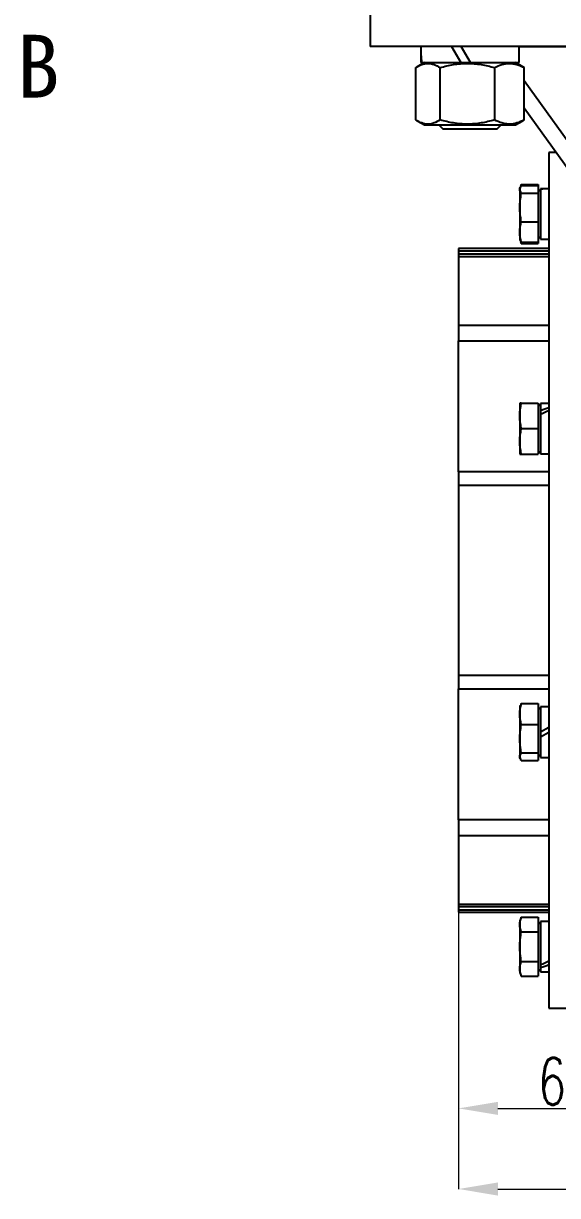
# Model space of a CAD drawing. Header units: millimetres. Extents: x 2454 to 4226, y 715 to 1968.
# Drawn here: x 2856.2 to 2992.2, y 1302.5 to 1601.1 of the extents above; entities that cross this region are included whole.
import ezdxf

# ---------------------------------------------------------------- set-up
doc = ezdxf.new("R2010")
doc.units = ezdxf.units.MM
doc.layers.add('AM_5', color=3, linetype='Continuous', lineweight=25)
doc.layers.add('文字', color=7, linetype='Continuous', lineweight=13)
doc.styles.add('SLDTEXTSTYLE1', font='txt.shx', dxfattribs={"width": 0.7, "bigfont": 'gbcbig.shx'})
doc.styles.add('STYLE1', font='txt.shx', dxfattribs={"width": 0.8, "height": 3, "bigfont": 'hzdx.shx'})
doc.dimstyles.new('SLDDIMSTYLE12$0', dxfattribs={"dimtxt": 12, "dimasz": 10, "dimexe": 0, "dimexo": 0.0625, "dimgap": 0.875, "dimtad": 1, "dimdec": 1, "dimlfac": 1.8, "dimrnd": 1e-09, "dimzin": 12, "dimdsep": 46, "dimtxsty": 'SLDTEXTSTYLE1', "dimcen": 0.09, "dimdle": 8.16, "dimclrd": 3, "dimclre": 3, "dimadec": 0, "dimazin": 3, "dimtfac": 1, "dimtdec": 1, "dimtofl": 0, "dimtmove": 0, "dimatfit": 3, "dimfxl": 0, "dimfrac": 2, "dimtolj": 1, "dimlwd": 5, "dimlwe": 5, "dimarcsym": 0})

# ---------------------------------------------------------------- blocks, each defined once
blk = doc.blocks.new('*D67')
at = {"layer": 'AM_5', "color": 3, "lineweight": 5, "transparency": 16777216}
blk.add_line((2967.01, 1374.94), (2967.01, 1324.72), dxfattribs=at)
at = {"layer": 'AM_5', "color": 3, "linetype": 'Continuous', "lineweight": 5, "transparency": 16777216}
for p, q in [((3032.64, 1336.66), (3032.64, 1324.72)), ((2977.01, 1324.72), (3022.64, 1324.72))]:
    blk.add_line(p, q, dxfattribs=at)
at = {"layer": 'AM_5', "color": 3, "transparency": 16777216}
for points in [[(2977.01, 1326.38), (2977.01, 1323.05), (2967.01, 1324.72)], [(3022.64, 1326.38), (3022.64, 1323.05), (3032.64, 1324.72)]]:
    blk.add_solid(points, dxfattribs=at)
at = {"layer": 'Defpoints', "color": 0, "transparency": 16777216}
for p in [(2967.01, 1375.01), (3032.64, 1336.72), (3032.64, 1324.72)]:
    blk.add_point(p, dxfattribs=at)
at = {"layer": 'AM_5', "color": 0, "transparency": 16777216, "insert": (2999.83, 1331.59), "char_height": 12, "attachment_point": 5, "style": 'SLDTEXTSTYLE1'}
blk.add_mtext('\\A1;65.6', dxfattribs=at)
blk = doc.blocks.new('*D51')
at = {"layer": 'AM_5', "color": 3, "linetype": 'Continuous', "lineweight": 5, "transparency": 16777216}
for p, q in [((3068.42, 1425.62), (3068.42, 1304.18)), ((2977.01, 1304.18), (3058.42, 1304.18))]:
    blk.add_line(p, q, dxfattribs=at)
at = {"layer": 'AM_5', "color": 3, "lineweight": 5, "transparency": 16777216}
blk.add_line((2967.01, 1374.66), (2967.01, 1304.18), dxfattribs=at)
at = {"layer": 'AM_5', "color": 3, "transparency": 16777216}
for points in [[(2977.01, 1305.84), (2977.01, 1302.51), (2967.01, 1304.18)], [(3058.42, 1305.84), (3058.42, 1302.51), (3068.42, 1304.18)]]:
    blk.add_solid(points, dxfattribs=at)
at = {"layer": 'Defpoints', "color": 0, "transparency": 16777216}
for p in [(3068.42, 1425.68), (2967.01, 1374.72), (3068.42, 1304.18)]:
    blk.add_point(p, dxfattribs=at)
at = {"layer": 'AM_5', "color": 0, "transparency": 16777216, "insert": (3017.72, 1311.05), "char_height": 12, "attachment_point": 5, "style": 'SLDTEXTSTYLE1'}
blk.add_mtext('\\A1;100', dxfattribs=at)

msp = doc.modelspace()

# ---------------------------------------------------------------- linework, layer by layer
at = {"color": 7, "linetype": 'Continuous', "lineweight": 25}
for p, q in [((2944.513, 1607.218), (2944.513, 1595.218)), ((3119.513, 1595.218), (2944.513, 1595.218)), ((2982.47, 1595.218), (2957.37, 1595.218)), ((2965.241, 1595.218), (2967.608, 1591.118)), ((2970.033, 1591.118), (2967.665, 1595.218)), ((2982.47, 1591.118), (2982.47, 1595.218)), ((2956.086, 1576.507), (2956.086, 1589.83)), ((2958.295, 1591.118), (2956.463, 1590.061)), ((2957.37, 1591.118), (2957.595, 1591.118)), ((2957.595, 1591.118), (2982.47, 1591.118)), ((2962.321, 1576.507), (2962.321, 1589.83)), ((2976.155, 1589.83), (2976.155, 1576.507)), ((2983.377, 1590.061), (2981.545, 1591.118)), ((2983.754, 1589.83), (2983.358, 1590.028)), ((2983.754, 1576.507), (2983.754, 1589.83)), ((2983.754, 1586.521), (3000.501, 1563.218)), ((2983.754, 1579.586), (2995.517, 1563.218)), ((2983.357, 1576.302), (2983.754, 1576.507)), ((2956.466, 1576.274), (2958.295, 1575.218)), ((2958.295, 1575.218), (2969.92, 1575.218)), ((2962.002, 1575.218), (2963.002, 1574.218)), ((2963.002, 1574.218), (2969.92, 1574.218)), ((2969.92, 1575.218), (2981.545, 1575.218)), ((2969.92, 1574.218), (2976.837, 1574.218)), ((2976.837, 1574.218), (2977.837, 1575.218)), ((2981.545, 1575.218), (2983.373, 1576.274)), ((2991.923, 1568.218), (2990.013, 1568.218)), ((2990.013, 1568.218), (2990.013, 1350.218)), ((2982.707, 1559.287), (2982.613, 1559.03)), ((2982.613, 1559.03), (2982.613, 1558.809)), ((2982.613, 1558.809), (2982.613, 1554.212)), ((2982.979, 1560.036), (2982.802, 1559.549)), ((2982.934, 1559.806), (2982.979, 1560.036)), ((2982.979, 1560.036), (2987.313, 1560.036)), ((2982.979, 1559.78), (2987.313, 1559.78)), ((2987.313, 1560.036), (2987.313, 1559.78)), ((2987.313, 1559.78), (2987.313, 1557.837)), ((2987.913, 1558.265), (2987.313, 1558.865)), ((2990.013, 1558.97), (2987.913, 1558.97)), ((2987.913, 1558.97), (2987.913, 1558.855)), ((2987.913, 1558.855), (2987.913, 1546.09)), ((2982.979, 1557.837), (2987.313, 1557.837)), ((2987.313, 1557.837), (2987.313, 1550.588)), ((2982.613, 1554.212), (2982.613, 1547.934)), ((2982.979, 1550.588), (2987.313, 1550.588)), ((2987.313, 1550.588), (2987.313, 1545.28)), ((2982.613, 1547.934), (2982.613, 1546.03)), ((2987.313, 1546.195), (2987.913, 1546.795)), ((2990.013, 1543.718), (2967.013, 1543.718)), ((2967.013, 1543.718), (2967.013, 1543.142)), ((2982.613, 1546.03), (2982.707, 1545.773)), ((2982.783, 1545.801), (2982.979, 1545.28)), ((2982.802, 1545.511), (2982.979, 1545.025)), ((2982.979, 1545.025), (2982.934, 1545.254)), ((2987.313, 1545.28), (2982.979, 1545.28)), ((2982.979, 1545.025), (2987.313, 1545.025)), ((2987.313, 1545.28), (2987.313, 1545.025)), ((2987.913, 1546.09), (2990.013, 1546.09)), ((2967.013, 1543.142), (2990.013, 1543.142)), ((2967.013, 1543.142), (2967.013, 1542.328)), ((2990.013, 1542.328), (2967.013, 1542.328)), ((2967.013, 1542.328), (2967.013, 1541.684)), ((2967.013, 1541.684), (2990.013, 1541.684)), ((2967.013, 1541.684), (2967.013, 1524.214)), ((2967.013, 1524.214), (2990.013, 1524.214)), ((2967.013, 1524.214), (2967.013, 1520.236)), ((2967.013, 1520.236), (2990.013, 1520.236)), ((2967.013, 1486.854), (2967.013, 1520.236)), ((2982.613, 1504.369), (2982.613, 1501.119)), ((2982.979, 1504.369), (2987.313, 1504.369)), ((2987.313, 1504.369), (2987.313, 1497.869)), ((2987.913, 1503.604), (2987.313, 1504.204)), ((2990.013, 1504.309), (2987.913, 1504.309)), ((2987.913, 1504.309), (2987.913, 1502.423)), ((2987.913, 1502.423), (2987.913, 1501.925)), ((2987.913, 1501.869), (2987.913, 1501.484)), ((2982.613, 1501.119), (2982.613, 1494.619)), ((2987.913, 1501.484), (2987.913, 1491.429)), ((2982.979, 1497.869), (2987.313, 1497.869)), ((2987.313, 1497.869), (2987.313, 1491.369)), ((2982.613, 1494.619), (2982.613, 1491.369)), ((2982.979, 1491.369), (2987.313, 1491.369)), ((2987.313, 1491.534), (2987.913, 1492.134)), ((2987.913, 1491.429), (2990.013, 1491.429)), ((2990.013, 1486.854), (2967.013, 1486.854)), ((2967.013, 1486.854), (2967.013, 1483.39)), ((2990.013, 1483.39), (2967.013, 1483.39)), ((2967.013, 1483.39), (2967.013, 1435.046)), ((2967.013, 1435.046), (2990.013, 1435.046)), ((2967.013, 1435.046), (2967.013, 1431.582)), ((2967.013, 1431.582), (2990.013, 1431.582)), ((2967.013, 1398.201), (2967.013, 1431.582)), ((2982.707, 1427.324), (2982.613, 1427.067)), ((2982.979, 1427.817), (2982.783, 1427.296)), ((2982.979, 1427.817), (2987.313, 1427.817)), ((2987.313, 1427.817), (2987.313, 1422.51)), ((2982.613, 1427.067), (2982.613, 1425.163)), ((2982.613, 1425.163), (2982.613, 1418.885)), ((2987.913, 1426.302), (2987.313, 1426.902)), ((2990.013, 1427.007), (2987.913, 1427.007)), ((2987.913, 1427.007), (2987.913, 1420.567)), ((2982.979, 1422.51), (2987.313, 1422.51)), ((2987.313, 1422.51), (2987.313, 1415.26)), ((2990.013, 1421.78), (2987.913, 1420.567)), ((2982.613, 1418.885), (2982.613, 1414.289)), ((2987.913, 1419.355), (2990.013, 1420.567)), ((2987.913, 1420.567), (2987.913, 1419.355)), ((2987.913, 1419.355), (2987.913, 1414.127)), ((2982.979, 1415.26), (2987.313, 1415.26)), ((2987.313, 1415.26), (2987.313, 1413.317)), ((2982.613, 1414.289), (2982.613, 1414.067)), ((2982.613, 1414.067), (2982.707, 1413.81)), ((2982.979, 1413.317), (2987.313, 1413.317)), ((2987.313, 1414.232), (2987.913, 1414.832)), ((2987.913, 1414.127), (2990.013, 1414.127)), ((2967.013, 1398.201), (2967.013, 1394.223)), ((2990.013, 1398.201), (2967.013, 1398.201)), ((2967.013, 1394.223), (2990.013, 1394.223)), ((2967.013, 1394.223), (2967.013, 1376.753)), ((2967.013, 1376.753), (2990.013, 1376.753)), ((2967.013, 1376.753), (2967.013, 1376.109)), ((2967.013, 1376.109), (2990.013, 1376.109)), ((2967.013, 1376.109), (2967.013, 1375.294)), ((2967.013, 1375.294), (2990.013, 1375.294)), ((2967.013, 1375.294), (2967.013, 1374.718)), ((2967.013, 1374.718), (2990.013, 1374.718)), ((2982.979, 1373.412), (2982.613, 1372.406)), ((2982.613, 1372.406), (2982.613, 1371.536)), ((2982.613, 1371.536), (2982.613, 1365.906)), ((2982.979, 1373.412), (2987.313, 1373.412)), ((2987.313, 1373.412), (2987.313, 1369.659)), ((2987.913, 1371.641), (2987.313, 1372.241)), ((2990.013, 1372.346), (2987.913, 1372.346)), ((2987.913, 1372.346), (2987.913, 1361.353)), ((2982.979, 1369.659), (2987.313, 1369.659)), ((2987.313, 1369.659), (2987.313, 1362.154)), ((2982.613, 1365.906), (2982.613, 1360.277)), ((2982.979, 1362.154), (2987.313, 1362.154)), ((2987.313, 1362.154), (2987.313, 1358.401)), ((2982.613, 1360.277), (2982.613, 1359.406)), ((2982.613, 1359.406), (2982.979, 1358.401)), ((2987.313, 1359.571), (2987.913, 1360.171)), ((2987.913, 1361.353), (2987.913, 1361.086)), ((2987.913, 1361.086), (2987.913, 1360.577)), ((2987.913, 1360.577), (2987.913, 1359.466)), ((2987.913, 1359.466), (2990.013, 1359.466)), ((2982.979, 1358.401), (2987.313, 1358.401)), ((2990.013, 1350.218), (2998.013, 1350.218))]:
    msp.add_line(p, q, dxfattribs=at)
at = {"linetype": 'ByBlock'}
msp.add_line((2982.47, 1595.218), (3082.808, 1595.218), dxfattribs=at)
at = {"color": 7, "linetype": 'Continuous', "lineweight": 25}
for centre, major_axis, ratio, start_param, end_param in [((2969.92, 1595.218), (0, -21.737), 0.5773503, 4.712389, 4.9021421), ((2969.92, 1591.118), (0, -21.737), 0.5773503, 4.6179404, 4.712389), ((2987.913, 1552.53), (11.154, 0), 0.5773503, 1.4765236, 1.5707963), ((2990.013, 1552.53), (11.154, 0), 0.5773503, 1.5707963, 1.760193), ((2987.913, 1497.869), (11.01, 5.224), 0.3419987, 1.2205244, 1.409921), ((2990.013, 1497.869), (11.01, 5.224), 0.3419987, 1.409921, 1.5993177), ((2987.913, 1365.906), (11.01, 5.224), 0.3419987, 4.5515137, 4.7409104), ((2990.013, 1365.906), (11.01, 5.224), 0.3419987, 4.362117, 4.5515137)]:
    msp.add_ellipse(centre, major_axis=major_axis, ratio=ratio, start_param=start_param, end_param=end_param, dxfattribs=at)
for points in [[(2956.086, 1589.83), (2956.595, 1590.157), (2957.108, 1590.426), (2958.144, 1590.799), (2958.667, 1590.901), (2959.462, 1590.902), (2959.729, 1590.877), (2960.255, 1590.779), (2960.517, 1590.707), (2961.297, 1590.427), (2961.811, 1590.157), (2962.321, 1589.83)], [(2962.321, 1589.83), (2963.45, 1590.157), (2964.588, 1590.426), (2966.887, 1590.799), (2968.048, 1590.901), (2969.812, 1590.902), (2970.403, 1590.877), (2971.572, 1590.779), (2972.152, 1590.707), (2973.883, 1590.427), (2975.024, 1590.157), (2976.155, 1589.83)], [(2976.155, 1589.83), (2976.775, 1590.157), (2977.4, 1590.426), (2978.663, 1590.799), (2979.301, 1590.901), (2980.27, 1590.902), (2980.595, 1590.877), (2981.237, 1590.779), (2981.555, 1590.707), (2982.506, 1590.427), (2983.133, 1590.157), (2983.754, 1589.83)], [(2962.321, 1576.507), (2961.812, 1576.18), (2961.299, 1575.911), (2960.263, 1575.538), (2959.739, 1575.436), (2958.944, 1575.434), (2958.678, 1575.459), (2958.151, 1575.557), (2957.89, 1575.63), (2957.109, 1575.91), (2956.596, 1576.18), (2956.086, 1576.507)], [(2976.155, 1576.507), (2975.025, 1576.18), (2973.887, 1575.911), (2971.588, 1575.538), (2970.427, 1575.436), (2968.663, 1575.434), (2968.072, 1575.459), (2966.903, 1575.557), (2966.323, 1575.63), (2964.592, 1575.91), (2963.451, 1576.18), (2962.321, 1576.507)], [(2983.754, 1576.507), (2983.133, 1576.18), (2982.509, 1575.911), (2981.246, 1575.538), (2980.608, 1575.436), (2979.638, 1575.434), (2979.314, 1575.459), (2978.672, 1575.557), (2978.353, 1575.63), (2977.402, 1575.91), (2976.776, 1576.18), (2976.155, 1576.507)]]:
    msp.add_open_spline(points, degree=3, knots=[0, 0, 0, 0, 0.25, 0.25, 0.5, 0.5, 0.625, 0.625, 0.75, 0.75, 1, 1, 1, 1], dxfattribs=at)
for points in [[(2982.613, 1558.809), (2982.613, 1559.135), (2982.753, 1559.459), (2982.979, 1559.78)], [(2982.979, 1557.837), (2982.753, 1558.159), (2982.613, 1558.482), (2982.613, 1558.809)], [(2982.613, 1554.212), (2982.613, 1555.432), (2982.753, 1556.639), (2982.979, 1557.837)], [(2982.979, 1550.588), (2982.753, 1551.786), (2982.613, 1552.993), (2982.613, 1554.212)], [(2982.613, 1547.934), (2982.613, 1548.827), (2982.753, 1549.71), (2982.979, 1550.588)], [(2982.979, 1545.28), (2982.753, 1546.158), (2982.613, 1547.041), (2982.613, 1547.934)], [(2982.613, 1501.119), (2982.613, 1502.213), (2982.753, 1503.295), (2982.979, 1504.369)], [(2982.979, 1504.369), (2982.753, 1504.369), (2982.613, 1504.369), (2982.613, 1504.369)], [(2982.979, 1497.869), (2982.753, 1498.944), (2982.613, 1500.026), (2982.613, 1501.119)], [(2982.613, 1494.619), (2982.613, 1495.713), (2982.753, 1496.795), (2982.979, 1497.869)], [(2982.979, 1491.369), (2982.753, 1492.444), (2982.613, 1493.526), (2982.613, 1494.619)], [(2982.613, 1491.369), (2982.613, 1491.369), (2982.753, 1491.369), (2982.979, 1491.369)], [(2982.613, 1425.163), (2982.613, 1426.056), (2982.753, 1426.94), (2982.979, 1427.817)], [(2982.979, 1422.51), (2982.753, 1423.387), (2982.613, 1424.271), (2982.613, 1425.163)], [(2982.613, 1418.885), (2982.613, 1420.105), (2982.753, 1421.311), (2982.979, 1422.51)], [(2982.979, 1415.26), (2982.753, 1416.459), (2982.613, 1417.665), (2982.613, 1418.885)], [(2982.613, 1414.289), (2982.613, 1414.616), (2982.753, 1414.939), (2982.979, 1415.26)], [(2982.979, 1413.317), (2982.753, 1413.639), (2982.613, 1413.962), (2982.613, 1414.289)], [(2982.613, 1371.536), (2982.613, 1372.167), (2982.753, 1372.792), (2982.979, 1373.412)], [(2982.979, 1369.659), (2982.753, 1370.28), (2982.613, 1370.904), (2982.613, 1371.536)], [(2982.613, 1365.906), (2982.613, 1367.169), (2982.753, 1368.418), (2982.979, 1369.659)], [(2982.979, 1362.154), (2982.753, 1363.394), (2982.613, 1364.644), (2982.613, 1365.906)], [(2982.613, 1360.277), (2982.613, 1360.909), (2982.753, 1361.533), (2982.979, 1362.154)], [(2982.979, 1358.401), (2982.753, 1359.021), (2982.613, 1359.646), (2982.613, 1360.277)]]:
    msp.add_open_spline(points, degree=3, dxfattribs=at)

# ---------------------------------------------------------------- texts
at = {"layer": '文字', "insert": (2859.952, 1590.192), "char_height": 16, "width": 240, "attachment_point": 5, "style": 'STYLE1'}
msp.add_mtext('\\pt176;{\\fSimSun|b0|i0|c134|p2;\\W1;B}', dxfattribs=at)

# ---------------------------------------------------------------- dimensions: what is measured, and where the dimension line sits
at = {"layer": 'AM_5'}
dim = msp.add_linear_dim(base=(3068.424, 1304.178), p1=(2967.013, 1374.718), p2=(3068.424, 1425.682), text='100', dimstyle='SLDDIMSTYLE12$0', override={"dimlfac": 1, "dimpost": ''}, dxfattribs=at)
dim.commit()
dim.dimension.update_dxf_attribs({"geometry": '*D51', "text_midpoint": (3017.719, 1311.053)})
dim = msp.add_linear_dim(base=(3032.639, 1324.718), p1=(2967.013, 1375.006), p2=(3032.639, 1336.718), dimstyle='SLDDIMSTYLE12$0', override={"dimlfac": 1, "dimpost": ''}, dxfattribs=at)
dim.commit()
dim.dimension.update_dxf_attribs({"geometry": '*D67', "text_midpoint": (2999.826, 1331.593)})

doc.saveas('drawing.dxf')
